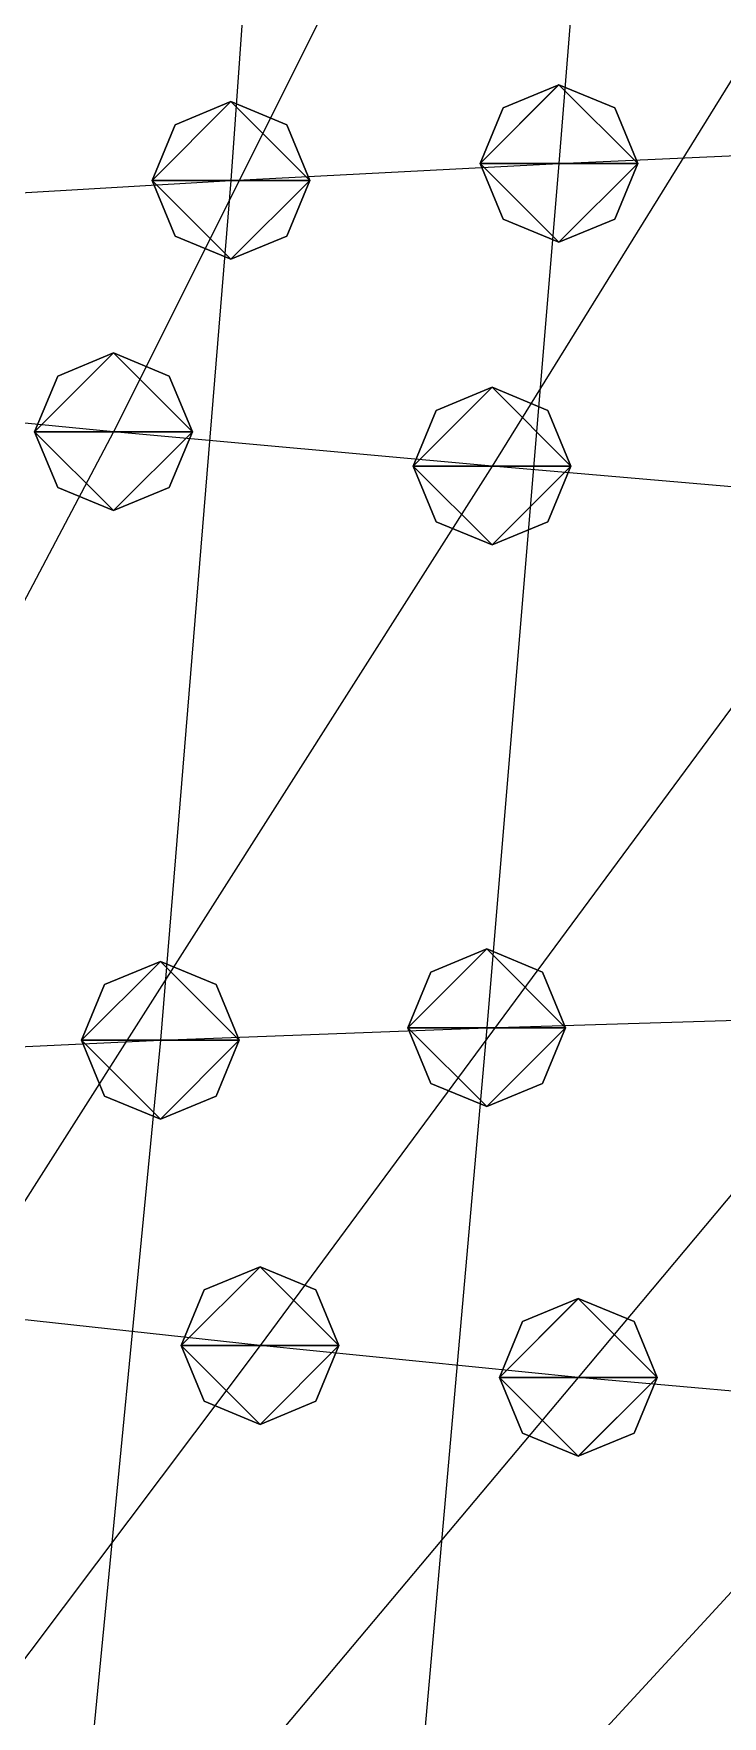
# Model space of a CAD drawing. Header units: metres. Extents: x -59 to 99, y -54 to 55.
# Drawn here: x -2.45 to 6.28, y 10.95 to 32.3 of the extents above; entities that cross this region are included whole.
import ezdxf

# ---------------------------------------------------------------- set-up
doc = ezdxf.new("R2010")
doc.units = ezdxf.units.M

msp = doc.modelspace()

# ---------------------------------------------------------------- linework, layer by layer
for p, q in [((5.0729733, 41.64476, -211.62854), (4.204994, 30.654335, -213.75755)), ((0.8095646, 41.36844, -207.67212), (0.046682358, 30.439392, -210.67804)), ((3.9252472, 37.990883, -159.33188), (-1.4426441, 27.250801, -165.05103)), ((10.000559, 37.54264, -152.92073), (3.3574066, 26.814945, -158.82263)), ((4.204994, 31.654335, -213.75739), (3.4978876, 31.361443, -213.75743)), ((4.204994, 31.654335, -213.75739), (3.4978876, 31.361443, -213.75743)), ((4.204994, 31.654335, -213.75739), (3.4978876, 31.361443, -213.75743)), ((4.204994, 31.654335, -213.75739), (3.4978876, 31.361443, -213.75743)), ((4.912101, 31.361443, -213.75743), (4.204994, 31.654335, -213.75739)), ((4.912101, 31.361443, -213.75743), (4.204994, 31.654335, -213.75739)), ((4.912101, 31.361443, -213.75743), (4.204994, 31.654335, -213.75739)), ((4.912101, 31.361443, -213.75743), (4.204994, 31.654335, -213.75739)), ((0.046682358, 31.439392, -210.67787), (-0.66042435, 31.1465, -210.67792)), ((0.046682358, 31.439392, -210.67787), (-0.66042435, 31.1465, -210.67792)), ((0.046682358, 31.439392, -210.67787), (-0.66042435, 31.1465, -210.67792)), ((0.046682358, 31.439392, -210.67787), (-0.66042435, 31.1465, -210.67792)), ((0.75378907, 31.1465, -210.67792), (0.046682358, 31.439392, -210.67787)), ((0.75378907, 31.1465, -210.67792), (0.046682358, 31.439392, -210.67787)), ((0.75378907, 31.1465, -210.67792), (0.046682358, 31.439392, -210.67787)), ((0.75378907, 31.1465, -210.67792), (0.046682358, 31.439392, -210.67787)), ((3.4978876, 31.361443, -213.75743), (3.2049942, 30.654335, -213.75755)), ((3.4978876, 31.361443, -213.75743), (3.2049942, 30.654335, -213.75755)), ((3.4978876, 31.361443, -213.75743), (3.2049942, 30.654335, -213.75755)), ((3.4978876, 31.361443, -213.75743), (3.2049942, 30.654335, -213.75755)), ((5.204994, 30.654335, -213.75755), (4.912101, 31.361443, -213.75743)), ((5.204994, 30.654335, -213.75755), (4.912101, 31.361443, -213.75743)), ((5.204994, 30.654335, -213.75755), (4.912101, 31.361443, -213.75743)), ((5.204994, 30.654335, -213.75755), (4.912101, 31.361443, -213.75743)), ((-0.66042435, 31.1465, -210.67792), (-0.95331764, 30.439392, -210.67804)), ((-0.66042435, 31.1465, -210.67792), (-0.95331764, 30.439392, -210.67804)), ((-0.66042435, 31.1465, -210.67792), (-0.95331764, 30.439392, -210.67804)), ((-0.66042435, 31.1465, -210.67792), (-0.95331764, 30.439392, -210.67804)), ((1.0466822, 30.439392, -210.67804), (0.75378907, 31.1465, -210.67792)), ((1.0466822, 30.439392, -210.67804), (0.75378907, 31.1465, -210.67792)), ((1.0466822, 30.439392, -210.67804), (0.75378907, 31.1465, -210.67792)), ((1.0466822, 30.439392, -210.67804), (0.75378907, 31.1465, -210.67792)), ((4.204994, 30.654335, -213.75755), (8.410338, 30.844229, -216.47458)), ((0.046682358, 30.439392, -210.67804), (4.204994, 30.654335, -213.75755)), ((3.2049942, 30.654335, -213.75755), (3.4978874, 29.947227, -213.75768)), ((3.2049942, 30.654335, -213.75755), (3.4978874, 29.947227, -213.75768)), ((3.2049942, 30.654335, -213.75755), (3.4978874, 29.947227, -213.75768)), ((3.2049942, 30.654335, -213.75755), (3.4978874, 29.947227, -213.75768)), ((4.204994, 30.654335, -213.75755), (3.2897148, 19.689518, -216.24908)), ((4.912101, 29.947227, -213.75768), (5.204994, 30.654335, -213.75755)), ((4.912101, 29.947227, -213.75768), (5.204994, 30.654335, -213.75755)), ((4.912101, 29.947227, -213.75768), (5.204994, 30.654335, -213.75755)), ((4.912101, 29.947227, -213.75768), (5.204994, 30.654335, -213.75755)), ((-3.979496, 30.20476, -207.3226), (0.046682358, 30.439392, -210.67804)), ((-0.95331764, 30.439392, -210.67804), (-0.6604244, 29.732285, -210.67816)), ((-0.95331764, 30.439392, -210.67804), (-0.6604244, 29.732285, -210.67816)), ((-0.95331764, 30.439392, -210.67804), (-0.6604244, 29.732285, -210.67816)), ((-0.95331764, 30.439392, -210.67804), (-0.6604244, 29.732285, -210.67816)), ((0.046682358, 30.439392, -210.67804), (-0.84846497, 19.529903, -213.96017)), ((0.75378907, 29.732285, -210.67816), (1.0466822, 30.439392, -210.67804)), ((0.75378907, 29.732285, -210.67816), (1.0466822, 30.439392, -210.67804)), ((0.75378907, 29.732285, -210.67816), (1.0466822, 30.439392, -210.67804)), ((0.75378907, 29.732285, -210.67816), (1.0466822, 30.439392, -210.67804)), ((3.4978874, 29.947227, -213.75768), (4.204994, 29.654335, -213.75772)), ((3.4978874, 29.947227, -213.75768), (4.204994, 29.654335, -213.75772)), ((3.4978874, 29.947227, -213.75768), (4.204994, 29.654335, -213.75772)), ((3.4978874, 29.947227, -213.75768), (4.204994, 29.654335, -213.75772)), ((4.204994, 29.654335, -213.75772), (4.912101, 29.947227, -213.75768)), ((4.204994, 29.654335, -213.75772), (4.912101, 29.947227, -213.75768)), ((4.204994, 29.654335, -213.75772), (4.912101, 29.947227, -213.75768)), ((4.204994, 29.654335, -213.75772), (4.912101, 29.947227, -213.75768)), ((-0.6604244, 29.732285, -210.67816), (0.046682358, 29.439392, -210.6782)), ((-0.6604244, 29.732285, -210.67816), (0.046682358, 29.439392, -210.6782)), ((-0.6604244, 29.732285, -210.67816), (0.046682358, 29.439392, -210.6782)), ((-0.6604244, 29.732285, -210.67816), (0.046682358, 29.439392, -210.6782)), ((0.046682358, 29.439392, -210.6782), (0.75378907, 29.732285, -210.67816)), ((0.046682358, 29.439392, -210.6782), (0.75378907, 29.732285, -210.67816)), ((0.046682358, 29.439392, -210.6782), (0.75378907, 29.732285, -210.67816)), ((0.046682358, 29.439392, -210.6782), (0.75378907, 29.732285, -210.67816)), ((-1.4426441, 28.250801, -165.05086), (-2.1497507, 27.957909, -165.0509)), ((-1.4426441, 28.250801, -165.05086), (-2.1497507, 27.957909, -165.0509)), ((-1.4426441, 28.250801, -165.05086), (-2.1497507, 27.957909, -165.0509)), ((-1.4426441, 28.250801, -165.05086), (-2.1497507, 27.957909, -165.0509)), ((-0.7355374, 27.957909, -165.0509), (-1.4426441, 28.250801, -165.05086)), ((-0.7355374, 27.957909, -165.0509), (-1.4426441, 28.250801, -165.05086)), ((-0.7355374, 27.957909, -165.0509), (-1.4426441, 28.250801, -165.05086)), ((-0.7355374, 27.957909, -165.0509), (-1.4426441, 28.250801, -165.05086)), ((-2.1497507, 27.957909, -165.0509), (-2.4426441, 27.250801, -165.05103)), ((-2.1497507, 27.957909, -165.0509), (-2.4426441, 27.250801, -165.05103)), ((-2.1497507, 27.957909, -165.0509), (-2.4426441, 27.250801, -165.05103)), ((-2.1497507, 27.957909, -165.0509), (-2.4426441, 27.250801, -165.05103)), ((-0.44264424, 27.250801, -165.05103), (-0.7355374, 27.957909, -165.0509)), ((-0.44264424, 27.250801, -165.05103), (-0.7355374, 27.957909, -165.0509)), ((-0.44264424, 27.250801, -165.05103), (-0.7355374, 27.957909, -165.0509)), ((-0.44264424, 27.250801, -165.05103), (-0.7355374, 27.957909, -165.0509)), ((3.3574066, 27.814945, -158.82246), (2.6503, 27.522053, -158.82251)), ((3.3574066, 27.814945, -158.82246), (2.6503, 27.522053, -158.82251)), ((3.3574066, 27.814945, -158.82246), (2.6503, 27.522053, -158.82251)), ((3.3574066, 27.814945, -158.82246), (2.6503, 27.522053, -158.82251)), ((4.064513, 27.522053, -158.82251), (3.3574066, 27.814945, -158.82246)), ((4.064513, 27.522053, -158.82251), (3.3574066, 27.814945, -158.82246)), ((4.064513, 27.522053, -158.82251), (3.3574066, 27.814945, -158.82246)), ((4.064513, 27.522053, -158.82251), (3.3574066, 27.814945, -158.82246)), ((-1.4426441, 27.250801, -165.05103), (-5.944851, 27.682869, -171.22601)), ((2.6503, 27.522053, -158.82251), (2.3574066, 26.814945, -158.82263)), ((2.6503, 27.522053, -158.82251), (2.3574066, 26.814945, -158.82263)), ((2.6503, 27.522053, -158.82251), (2.3574066, 26.814945, -158.82263)), ((2.6503, 27.522053, -158.82251), (2.3574066, 26.814945, -158.82263)), ((4.3574066, 26.814945, -158.82263), (4.064513, 27.522053, -158.82251)), ((4.3574066, 26.814945, -158.82263), (4.064513, 27.522053, -158.82251)), ((4.3574066, 26.814945, -158.82263), (4.064513, 27.522053, -158.82251)), ((4.3574066, 26.814945, -158.82263), (4.064513, 27.522053, -158.82251)), ((-1.4426441, 27.250801, -165.05103), (-7.1069126, 16.515179, -170.82545)), ((-2.4426441, 27.250801, -165.05103), (-2.149751, 26.543694, -165.05115)), ((-2.4426441, 27.250801, -165.05103), (-2.149751, 26.543694, -165.05115)), ((-2.4426441, 27.250801, -165.05103), (-2.149751, 26.543694, -165.05115)), ((-2.4426441, 27.250801, -165.05103), (-2.149751, 26.543694, -165.05115)), ((3.3574066, 26.814945, -158.82263), (-1.4426441, 27.250801, -165.05103)), ((-0.7355374, 26.543694, -165.05115), (-0.44264424, 27.250801, -165.05103)), ((-0.7355374, 26.543694, -165.05115), (-0.44264424, 27.250801, -165.05103)), ((-0.7355374, 26.543694, -165.05115), (-0.44264424, 27.250801, -165.05103)), ((-0.7355374, 26.543694, -165.05115), (-0.44264424, 27.250801, -165.05103)), ((3.3574066, 26.814945, -158.82263), (-3.4666595, 16.082058, -164.6391)), ((2.3574066, 26.814945, -158.82263), (2.6502998, 26.107838, -158.82275)), ((2.3574066, 26.814945, -158.82263), (2.6502998, 26.107838, -158.82275)), ((2.3574066, 26.814945, -158.82263), (2.6502998, 26.107838, -158.82275)), ((2.3574066, 26.814945, -158.82263), (2.6502998, 26.107838, -158.82275)), ((8.339678, 26.385918, -152.68207), (3.3574066, 26.814945, -158.82263)), ((4.064513, 26.107838, -158.82275), (4.3574066, 26.814945, -158.82263)), ((4.064513, 26.107838, -158.82275), (4.3574066, 26.814945, -158.82263)), ((4.064513, 26.107838, -158.82275), (4.3574066, 26.814945, -158.82263)), ((4.064513, 26.107838, -158.82275), (4.3574066, 26.814945, -158.82263)), ((-2.149751, 26.543694, -165.05115), (-1.4426441, 26.250801, -165.0512)), ((-2.149751, 26.543694, -165.05115), (-1.4426441, 26.250801, -165.0512)), ((-2.149751, 26.543694, -165.05115), (-1.4426441, 26.250801, -165.0512)), ((-2.149751, 26.543694, -165.05115), (-1.4426441, 26.250801, -165.0512)), ((-1.4426441, 26.250801, -165.0512), (-0.7355374, 26.543694, -165.05115)), ((-1.4426441, 26.250801, -165.0512), (-0.7355374, 26.543694, -165.05115)), ((-1.4426441, 26.250801, -165.0512), (-0.7355374, 26.543694, -165.05115)), ((-1.4426441, 26.250801, -165.0512), (-0.7355374, 26.543694, -165.05115)), ((8.339678, 26.385918, -152.68207), (0.41587257, 15.657135, -158.55826)), ((2.6502998, 26.107838, -158.82275), (3.3574066, 25.814945, -158.8228)), ((2.6502998, 26.107838, -158.82275), (3.3574066, 25.814945, -158.8228)), ((2.6502998, 26.107838, -158.82275), (3.3574066, 25.814945, -158.8228)), ((2.6502998, 26.107838, -158.82275), (3.3574066, 25.814945, -158.8228)), ((3.3574066, 25.814945, -158.8228), (4.064513, 26.107838, -158.82275)), ((3.3574066, 25.814945, -158.8228), (4.064513, 26.107838, -158.82275)), ((3.3574066, 25.814945, -158.8228), (4.064513, 26.107838, -158.82275)), ((3.3574066, 25.814945, -158.8228), (4.064513, 26.107838, -158.82275)), ((13.412155, 25.974676, -146.78996), (4.45088, 15.253368, -152.77411)), ((-0.84846497, 20.529903, -213.96), (-1.5555717, 20.237011, -213.96005)), ((-0.84846497, 20.529903, -213.96), (-1.5555717, 20.237011, -213.96005)), ((-0.84846497, 20.529903, -213.96), (-1.5555717, 20.237011, -213.96005)), ((-0.84846497, 20.529903, -213.96), (-1.5555717, 20.237011, -213.96005)), ((-0.14135826, 20.237011, -213.96005), (-0.84846497, 20.529903, -213.96)), ((-0.14135826, 20.237011, -213.96005), (-0.84846497, 20.529903, -213.96)), ((-0.14135826, 20.237011, -213.96005), (-0.84846497, 20.529903, -213.96)), ((-0.14135826, 20.237011, -213.96005), (-0.84846497, 20.529903, -213.96)), ((3.2897148, 20.689518, -216.24892), (2.5826082, 20.396626, -216.24896)), ((3.2897148, 20.689518, -216.24892), (2.5826082, 20.396626, -216.24896)), ((3.2897148, 20.689518, -216.24892), (2.5826082, 20.396626, -216.24896)), ((3.2897148, 20.689518, -216.24892), (2.5826082, 20.396626, -216.24896)), ((3.9968214, 20.396626, -216.24896), (3.2897148, 20.689518, -216.24892)), ((3.9968214, 20.396626, -216.24896), (3.2897148, 20.689518, -216.24892)), ((3.9968214, 20.396626, -216.24896), (3.2897148, 20.689518, -216.24892)), ((3.9968214, 20.396626, -216.24896), (3.2897148, 20.689518, -216.24892)), ((2.5826082, 20.396626, -216.24896), (2.2897148, 19.689518, -216.24908)), ((2.5826082, 20.396626, -216.24896), (2.2897148, 19.689518, -216.24908)), ((2.5826082, 20.396626, -216.24896), (2.2897148, 19.689518, -216.24908)), ((2.5826082, 20.396626, -216.24896), (2.2897148, 19.689518, -216.24908)), ((4.289715, 19.689518, -216.24908), (3.9968214, 20.396626, -216.24896)), ((4.289715, 19.689518, -216.24908), (3.9968214, 20.396626, -216.24896)), ((4.289715, 19.689518, -216.24908), (3.9968214, 20.396626, -216.24896)), ((4.289715, 19.689518, -216.24908), (3.9968214, 20.396626, -216.24896)), ((-1.5555717, 20.237011, -213.96005), (-1.848465, 19.529903, -213.96017)), ((-1.5555717, 20.237011, -213.96005), (-1.848465, 19.529903, -213.96017)), ((-1.5555717, 20.237011, -213.96005), (-1.848465, 19.529903, -213.96017)), ((-1.5555717, 20.237011, -213.96005), (-1.848465, 19.529903, -213.96017)), ((0.15153491, 19.529903, -213.96017), (-0.14135826, 20.237011, -213.96005)), ((0.15153491, 19.529903, -213.96017), (-0.14135826, 20.237011, -213.96005)), ((0.15153491, 19.529903, -213.96017), (-0.14135826, 20.237011, -213.96005)), ((0.15153491, 19.529903, -213.96017), (-0.14135826, 20.237011, -213.96005)), ((-0.84846497, 19.529903, -213.96017), (3.2897148, 19.689518, -216.24908)), ((2.2897148, 19.689518, -216.24908), (2.582608, 18.98241, -216.2492)), ((2.2897148, 19.689518, -216.24908), (2.582608, 18.98241, -216.2492)), ((2.2897148, 19.689518, -216.24908), (2.582608, 18.98241, -216.2492)), ((2.2897148, 19.689518, -216.24908), (2.582608, 18.98241, -216.2492)), ((3.2897148, 19.689518, -216.24908), (2.3247528, 8.756584, -219.19603)), ((3.2897148, 19.689518, -216.24908), (7.4798813, 19.817684, -218.08217)), ((3.9968214, 18.98241, -216.2492), (4.289715, 19.689518, -216.24908)), ((3.9968214, 18.98241, -216.2492), (4.289715, 19.689518, -216.24908)), ((3.9968214, 18.98241, -216.2492), (4.289715, 19.689518, -216.24908)), ((3.9968214, 18.98241, -216.2492), (4.289715, 19.689518, -216.24908)), ((-4.827965, 19.344177, -211.30435), (-0.84846497, 19.529903, -213.96017)), ((-0.84846497, 19.529903, -213.96017), (-1.9003468, 8.646008, -217.60893)), ((-1.848465, 19.529903, -213.96017), (-1.5555718, 18.822796, -213.9603)), ((-1.848465, 19.529903, -213.96017), (-1.5555718, 18.822796, -213.9603)), ((-1.848465, 19.529903, -213.96017), (-1.5555718, 18.822796, -213.9603)), ((-1.848465, 19.529903, -213.96017), (-1.5555718, 18.822796, -213.9603)), ((-0.14135826, 18.822796, -213.9603), (0.15153491, 19.529903, -213.96017)), ((-0.14135826, 18.822796, -213.9603), (0.15153491, 19.529903, -213.96017)), ((-0.14135826, 18.822796, -213.9603), (0.15153491, 19.529903, -213.96017)), ((-0.14135826, 18.822796, -213.9603), (0.15153491, 19.529903, -213.96017)), ((-1.5555718, 18.822796, -213.9603), (-0.84846497, 18.529903, -213.96034)), ((-1.5555718, 18.822796, -213.9603), (-0.84846497, 18.529903, -213.96034)), ((-1.5555718, 18.822796, -213.9603), (-0.84846497, 18.529903, -213.96034)), ((-1.5555718, 18.822796, -213.9603), (-0.84846497, 18.529903, -213.96034)), ((-0.84846497, 18.529903, -213.96034), (-0.14135826, 18.822796, -213.9603)), ((-0.84846497, 18.529903, -213.96034), (-0.14135826, 18.822796, -213.9603)), ((-0.84846497, 18.529903, -213.96034), (-0.14135826, 18.822796, -213.9603)), ((-0.84846497, 18.529903, -213.96034), (-0.14135826, 18.822796, -213.9603)), ((2.582608, 18.98241, -216.2492), (3.2897148, 18.689518, -216.24925)), ((2.582608, 18.98241, -216.2492), (3.2897148, 18.689518, -216.24925)), ((2.582608, 18.98241, -216.2492), (3.2897148, 18.689518, -216.24925)), ((2.582608, 18.98241, -216.2492), (3.2897148, 18.689518, -216.24925)), ((3.2897148, 18.689518, -216.24925), (3.9968214, 18.98241, -216.2492)), ((3.2897148, 18.689518, -216.24925), (3.9968214, 18.98241, -216.2492)), ((3.2897148, 18.689518, -216.24925), (3.9968214, 18.98241, -216.2492)), ((3.2897148, 18.689518, -216.24925), (3.9968214, 18.98241, -216.2492)), ((0.41587257, 16.657135, -158.55809), (-0.29123414, 16.364243, -158.55814)), ((0.41587257, 16.657135, -158.55809), (-0.29123414, 16.364243, -158.55814)), ((0.41587257, 16.657135, -158.55809), (-0.29123414, 16.364243, -158.55814)), ((0.41587257, 16.657135, -158.55809), (-0.29123414, 16.364243, -158.55814)), ((1.1229793, 16.364243, -158.55814), (0.41587257, 16.657135, -158.55809)), ((1.1229793, 16.364243, -158.55814), (0.41587257, 16.657135, -158.55809)), ((1.1229793, 16.364243, -158.55814), (0.41587257, 16.657135, -158.55809)), ((1.1229793, 16.364243, -158.55814), (0.41587257, 16.657135, -158.55809)), ((-0.29123414, 16.364243, -158.55814), (-0.5841274, 15.657135, -158.55826)), ((-0.29123414, 16.364243, -158.55814), (-0.5841274, 15.657135, -158.55826)), ((-0.29123414, 16.364243, -158.55814), (-0.5841274, 15.657135, -158.55826)), ((-0.29123414, 16.364243, -158.55814), (-0.5841274, 15.657135, -158.55826)), ((1.4158725, 15.657135, -158.55826), (1.1229793, 16.364243, -158.55814)), ((1.4158725, 15.657135, -158.55826), (1.1229793, 16.364243, -158.55814)), ((1.4158725, 15.657135, -158.55826), (1.1229793, 16.364243, -158.55814)), ((1.4158725, 15.657135, -158.55826), (1.1229793, 16.364243, -158.55814)), ((4.45088, 16.253368, -152.77394), (3.7437735, 15.960475, -152.77399)), ((4.45088, 16.253368, -152.77394), (3.7437735, 15.960475, -152.77399)), ((4.45088, 16.253368, -152.77394), (3.7437735, 15.960475, -152.77399)), ((4.45088, 16.253368, -152.77394), (3.7437735, 15.960475, -152.77399)), ((5.1579866, 15.960475, -152.77399), (4.45088, 16.253368, -152.77394)), ((5.1579866, 15.960475, -152.77399), (4.45088, 16.253368, -152.77394)), ((5.1579866, 15.960475, -152.77399), (4.45088, 16.253368, -152.77394)), ((5.1579866, 15.960475, -152.77399), (4.45088, 16.253368, -152.77394)), ((0.41587257, 15.657135, -158.55826), (-3.4666595, 16.082058, -164.6391)), ((3.7437735, 15.960475, -152.77399), (3.45088, 15.253368, -152.77411)), ((3.7437735, 15.960475, -152.77399), (3.45088, 15.253368, -152.77411)), ((3.7437735, 15.960475, -152.77399), (3.45088, 15.253368, -152.77411)), ((3.7437735, 15.960475, -152.77399), (3.45088, 15.253368, -152.77411)), ((5.45088, 15.253368, -152.77411), (5.1579866, 15.960475, -152.77399)), ((5.45088, 15.253368, -152.77411), (5.1579866, 15.960475, -152.77399)), ((5.45088, 15.253368, -152.77411), (5.1579866, 15.960475, -152.77399)), ((5.45088, 15.253368, -152.77411), (5.1579866, 15.960475, -152.77399)), ((0.41587257, 15.657135, -158.55826), (-7.661663, 4.9091797, -164.13815)), ((-0.5841274, 15.657135, -158.55826), (-0.2912342, 14.950028, -158.55838)), ((-0.5841274, 15.657135, -158.55826), (-0.2912342, 14.950028, -158.55838)), ((-0.5841274, 15.657135, -158.55826), (-0.2912342, 14.950028, -158.55838)), ((-0.5841274, 15.657135, -158.55826), (-0.2912342, 14.950028, -158.55838)), ((4.45088, 15.253368, -152.77411), (0.41587257, 15.657135, -158.55826)), ((1.1229793, 14.950028, -158.55838), (1.4158725, 15.657135, -158.55826)), ((1.1229793, 14.950028, -158.55838), (1.4158725, 15.657135, -158.55826)), ((1.1229793, 14.950028, -158.55838), (1.4158725, 15.657135, -158.55826)), ((1.1229793, 14.950028, -158.55838), (1.4158725, 15.657135, -158.55826)), ((4.45088, 15.253368, -152.77411), (-4.583845, 4.4973755, -158.23608)), ((3.45088, 15.253368, -152.77411), (3.7437732, 14.546262, -152.77423)), ((3.45088, 15.253368, -152.77411), (3.7437732, 14.546262, -152.77423)), ((3.45088, 15.253368, -152.77411), (3.7437732, 14.546262, -152.77423)), ((3.45088, 15.253368, -152.77411), (3.7437732, 14.546262, -152.77423)), ((8.557682, 14.8857155, -147.5126), (4.45088, 15.253368, -152.77411)), ((5.1579866, 14.546262, -152.77423), (5.45088, 15.253368, -152.77411)), ((5.1579866, 14.546262, -152.77423), (5.45088, 15.253368, -152.77411)), ((5.1579866, 14.546262, -152.77423), (5.45088, 15.253368, -152.77411)), ((5.1579866, 14.546262, -152.77423), (5.45088, 15.253368, -152.77411)), ((-0.2912342, 14.950028, -158.55838), (0.41587257, 14.657135, -158.55843)), ((-0.2912342, 14.950028, -158.55838), (0.41587257, 14.657135, -158.55843)), ((-0.2912342, 14.950028, -158.55838), (0.41587257, 14.657135, -158.55843)), ((-0.2912342, 14.950028, -158.55838), (0.41587257, 14.657135, -158.55843)), ((0.41587257, 14.657135, -158.55843), (1.1229793, 14.950028, -158.55838)), ((0.41587257, 14.657135, -158.55843), (1.1229793, 14.950028, -158.55838)), ((0.41587257, 14.657135, -158.55843), (1.1229793, 14.950028, -158.55838)), ((0.41587257, 14.657135, -158.55843), (1.1229793, 14.950028, -158.55838)), ((8.557682, 14.8857155, -147.5126), (-1.348486, 4.122452, -152.87021)), ((3.7437732, 14.546262, -152.77423), (4.45088, 14.253368, -152.77428)), ((3.7437732, 14.546262, -152.77423), (4.45088, 14.253368, -152.77428)), ((3.7437732, 14.546262, -152.77423), (4.45088, 14.253368, -152.77428)), ((3.7437732, 14.546262, -152.77423), (4.45088, 14.253368, -152.77428)), ((4.45088, 14.253368, -152.77428), (5.1579866, 14.546262, -152.77423)), ((4.45088, 14.253368, -152.77428), (5.1579866, 14.546262, -152.77423)), ((4.45088, 14.253368, -152.77428), (5.1579866, 14.546262, -152.77423)), ((4.45088, 14.253368, -152.77428), (5.1579866, 14.546262, -152.77423))]:
    msp.add_line(p, q)
for points in [[(3.2049942, 30.654335, -213.75755), (3.4978876, 31.361443, -213.75743), (4.204994, 31.654335, -213.75739), (4.2050943, 31.654434, -213.75728)], [(3.2049942, 30.654335, -213.75755), (3.4978876, 31.361443, -213.75743), (4.204994, 31.654335, -213.75739), (4.2050943, 31.654434, -213.75728)], [(3.2049942, 30.654335, -213.75755), (3.4978876, 31.361443, -213.75743), (4.204994, 31.654335, -213.75739), (4.2050943, 31.654434, -213.75728)], [(3.2049942, 30.654335, -213.75755), (3.4978876, 31.361443, -213.75743), (4.204994, 31.654335, -213.75739), (4.2050943, 31.654434, -213.75728)], [(3.2049942, 30.654335, -213.75755), (4.204994, 31.654335, -213.75739), (5.204994, 30.654335, -213.75755), (5.2050943, 30.654434, -213.75745)], [(3.2049942, 30.654335, -213.75755), (4.204994, 31.654335, -213.75739), (5.204994, 30.654335, -213.75755), (5.2050943, 30.654434, -213.75745)], [(3.2049942, 30.654335, -213.75755), (4.204994, 31.654335, -213.75739), (5.204994, 30.654335, -213.75755), (5.2050943, 30.654434, -213.75745)], [(3.2049942, 30.654335, -213.75755), (4.204994, 31.654335, -213.75739), (5.204994, 30.654335, -213.75755), (5.2050943, 30.654434, -213.75745)], [(4.204994, 31.654335, -213.75739), (4.912101, 31.361443, -213.75743), (5.204994, 30.654335, -213.75755), (5.2050943, 30.654434, -213.75745)], [(4.204994, 31.654335, -213.75739), (4.912101, 31.361443, -213.75743), (5.204994, 30.654335, -213.75755), (5.2050943, 30.654434, -213.75745)], [(4.204994, 31.654335, -213.75739), (4.912101, 31.361443, -213.75743), (5.204994, 30.654335, -213.75755), (5.2050943, 30.654434, -213.75745)], [(4.204994, 31.654335, -213.75739), (4.912101, 31.361443, -213.75743), (5.204994, 30.654335, -213.75755), (5.2050943, 30.654434, -213.75745)], [(-0.95331764, 30.439392, -210.67804), (-0.66042435, 31.1465, -210.67792), (0.046682358, 31.439392, -210.67787), (0.04678236, 31.439491, -210.67776)], [(-0.95331764, 30.439392, -210.67804), (-0.66042435, 31.1465, -210.67792), (0.046682358, 31.439392, -210.67787), (0.04678236, 31.439491, -210.67776)], [(-0.95331764, 30.439392, -210.67804), (-0.66042435, 31.1465, -210.67792), (0.046682358, 31.439392, -210.67787), (0.04678236, 31.439491, -210.67776)], [(-0.95331764, 30.439392, -210.67804), (-0.66042435, 31.1465, -210.67792), (0.046682358, 31.439392, -210.67787), (0.04678236, 31.439491, -210.67776)], [(-0.95331764, 30.439392, -210.67804), (0.046682358, 31.439392, -210.67787), (1.0466822, 30.439392, -210.67804), (1.0467823, 30.439491, -210.67793)], [(-0.95331764, 30.439392, -210.67804), (0.046682358, 31.439392, -210.67787), (1.0466822, 30.439392, -210.67804), (1.0467823, 30.439491, -210.67793)], [(-0.95331764, 30.439392, -210.67804), (0.046682358, 31.439392, -210.67787), (1.0466822, 30.439392, -210.67804), (1.0467823, 30.439491, -210.67793)], [(-0.95331764, 30.439392, -210.67804), (0.046682358, 31.439392, -210.67787), (1.0466822, 30.439392, -210.67804), (1.0467823, 30.439491, -210.67793)], [(0.046682358, 31.439392, -210.67787), (0.75378907, 31.1465, -210.67792), (1.0466822, 30.439392, -210.67804), (1.0467823, 30.439491, -210.67793)], [(0.046682358, 31.439392, -210.67787), (0.75378907, 31.1465, -210.67792), (1.0466822, 30.439392, -210.67804), (1.0467823, 30.439491, -210.67793)], [(0.046682358, 31.439392, -210.67787), (0.75378907, 31.1465, -210.67792), (1.0466822, 30.439392, -210.67804), (1.0467823, 30.439491, -210.67793)], [(0.046682358, 31.439392, -210.67787), (0.75378907, 31.1465, -210.67792), (1.0466822, 30.439392, -210.67804), (1.0467823, 30.439491, -210.67793)], [(4.204994, 29.654335, -213.75772), (3.4978874, 29.947227, -213.75768), (3.2049942, 30.654335, -213.75755), (3.205094, 30.654434, -213.75745)], [(5.204994, 30.654335, -213.75755), (4.204994, 29.654335, -213.75772), (3.2049942, 30.654335, -213.75755), (3.205094, 30.654434, -213.75745)], [(4.204994, 29.654335, -213.75772), (3.4978874, 29.947227, -213.75768), (3.2049942, 30.654335, -213.75755), (3.205094, 30.654434, -213.75745)], [(5.204994, 30.654335, -213.75755), (4.204994, 29.654335, -213.75772), (3.2049942, 30.654335, -213.75755), (3.205094, 30.654434, -213.75745)], [(4.204994, 29.654335, -213.75772), (3.4978874, 29.947227, -213.75768), (3.2049942, 30.654335, -213.75755), (3.205094, 30.654434, -213.75745)], [(5.204994, 30.654335, -213.75755), (4.204994, 29.654335, -213.75772), (3.2049942, 30.654335, -213.75755), (3.205094, 30.654434, -213.75745)], [(4.204994, 29.654335, -213.75772), (3.4978874, 29.947227, -213.75768), (3.2049942, 30.654335, -213.75755), (3.205094, 30.654434, -213.75745)], [(5.204994, 30.654335, -213.75755), (4.204994, 29.654335, -213.75772), (3.2049942, 30.654335, -213.75755), (3.205094, 30.654434, -213.75745)], [(5.204994, 30.654335, -213.75755), (4.912101, 29.947227, -213.75768), (4.204994, 29.654335, -213.75772), (4.2050943, 29.654434, -213.75761)], [(5.204994, 30.654335, -213.75755), (4.912101, 29.947227, -213.75768), (4.204994, 29.654335, -213.75772), (4.2050943, 29.654434, -213.75761)], [(5.204994, 30.654335, -213.75755), (4.912101, 29.947227, -213.75768), (4.204994, 29.654335, -213.75772), (4.2050943, 29.654434, -213.75761)], [(5.204994, 30.654335, -213.75755), (4.912101, 29.947227, -213.75768), (4.204994, 29.654335, -213.75772), (4.2050943, 29.654434, -213.75761)], [(0.046682358, 29.439392, -210.6782), (-0.6604244, 29.732285, -210.67816), (-0.95331764, 30.439392, -210.67804), (-0.9532176, 30.439491, -210.67793)], [(1.0466822, 30.439392, -210.67804), (0.046682358, 29.439392, -210.6782), (-0.95331764, 30.439392, -210.67804), (-0.9532176, 30.439491, -210.67793)], [(0.046682358, 29.439392, -210.6782), (-0.6604244, 29.732285, -210.67816), (-0.95331764, 30.439392, -210.67804), (-0.9532176, 30.439491, -210.67793)], [(1.0466822, 30.439392, -210.67804), (0.046682358, 29.439392, -210.6782), (-0.95331764, 30.439392, -210.67804), (-0.9532176, 30.439491, -210.67793)], [(0.046682358, 29.439392, -210.6782), (-0.6604244, 29.732285, -210.67816), (-0.95331764, 30.439392, -210.67804), (-0.9532176, 30.439491, -210.67793)], [(1.0466822, 30.439392, -210.67804), (0.046682358, 29.439392, -210.6782), (-0.95331764, 30.439392, -210.67804), (-0.9532176, 30.439491, -210.67793)], [(0.046682358, 29.439392, -210.6782), (-0.6604244, 29.732285, -210.67816), (-0.95331764, 30.439392, -210.67804), (-0.9532176, 30.439491, -210.67793)], [(1.0466822, 30.439392, -210.67804), (0.046682358, 29.439392, -210.6782), (-0.95331764, 30.439392, -210.67804), (-0.9532176, 30.439491, -210.67793)], [(1.0466822, 30.439392, -210.67804), (0.75378907, 29.732285, -210.67816), (0.046682358, 29.439392, -210.6782), (0.04678236, 29.439491, -210.6781)], [(1.0466822, 30.439392, -210.67804), (0.75378907, 29.732285, -210.67816), (0.046682358, 29.439392, -210.6782), (0.04678236, 29.439491, -210.6781)], [(1.0466822, 30.439392, -210.67804), (0.75378907, 29.732285, -210.67816), (0.046682358, 29.439392, -210.6782), (0.04678236, 29.439491, -210.6781)], [(1.0466822, 30.439392, -210.67804), (0.75378907, 29.732285, -210.67816), (0.046682358, 29.439392, -210.6782), (0.04678236, 29.439491, -210.6781)], [(-2.4426441, 27.250801, -165.05103), (-2.1497507, 27.957909, -165.0509), (-1.4426441, 28.250801, -165.05086), (-1.4425441, 28.2509, -165.05075)], [(-2.4426441, 27.250801, -165.05103), (-2.1497507, 27.957909, -165.0509), (-1.4426441, 28.250801, -165.05086), (-1.4425441, 28.2509, -165.05075)], [(-2.4426441, 27.250801, -165.05103), (-2.1497507, 27.957909, -165.0509), (-1.4426441, 28.250801, -165.05086), (-1.4425441, 28.2509, -165.05075)], [(-2.4426441, 27.250801, -165.05103), (-2.1497507, 27.957909, -165.0509), (-1.4426441, 28.250801, -165.05086), (-1.4425441, 28.2509, -165.05075)], [(-2.4426441, 27.250801, -165.05103), (-1.4426441, 28.250801, -165.05086), (-0.44264424, 27.250801, -165.05103), (-0.44254425, 27.2509, -165.05092)], [(-2.4426441, 27.250801, -165.05103), (-1.4426441, 28.250801, -165.05086), (-0.44264424, 27.250801, -165.05103), (-0.44254425, 27.2509, -165.05092)], [(-2.4426441, 27.250801, -165.05103), (-1.4426441, 28.250801, -165.05086), (-0.44264424, 27.250801, -165.05103), (-0.44254425, 27.2509, -165.05092)], [(-2.4426441, 27.250801, -165.05103), (-1.4426441, 28.250801, -165.05086), (-0.44264424, 27.250801, -165.05103), (-0.44254425, 27.2509, -165.05092)], [(-1.4426441, 28.250801, -165.05086), (-0.7355374, 27.957909, -165.0509), (-0.44264424, 27.250801, -165.05103), (-0.44254425, 27.2509, -165.05092)], [(-1.4426441, 28.250801, -165.05086), (-0.7355374, 27.957909, -165.0509), (-0.44264424, 27.250801, -165.05103), (-0.44254425, 27.2509, -165.05092)], [(-1.4426441, 28.250801, -165.05086), (-0.7355374, 27.957909, -165.0509), (-0.44264424, 27.250801, -165.05103), (-0.44254425, 27.2509, -165.05092)], [(-1.4426441, 28.250801, -165.05086), (-0.7355374, 27.957909, -165.0509), (-0.44264424, 27.250801, -165.05103), (-0.44254425, 27.2509, -165.05092)], [(2.3574066, 26.814945, -158.82263), (2.6503, 27.522053, -158.82251), (3.3574066, 27.814945, -158.82246), (3.3575065, 27.815044, -158.82236)], [(2.3574066, 26.814945, -158.82263), (2.6503, 27.522053, -158.82251), (3.3574066, 27.814945, -158.82246), (3.3575065, 27.815044, -158.82236)], [(2.3574066, 26.814945, -158.82263), (2.6503, 27.522053, -158.82251), (3.3574066, 27.814945, -158.82246), (3.3575065, 27.815044, -158.82236)], [(2.3574066, 26.814945, -158.82263), (2.6503, 27.522053, -158.82251), (3.3574066, 27.814945, -158.82246), (3.3575065, 27.815044, -158.82236)], [(2.3574066, 26.814945, -158.82263), (3.3574066, 27.814945, -158.82246), (4.3574066, 26.814945, -158.82263), (4.3575068, 26.815044, -158.82253)], [(2.3574066, 26.814945, -158.82263), (3.3574066, 27.814945, -158.82246), (4.3574066, 26.814945, -158.82263), (4.3575068, 26.815044, -158.82253)], [(2.3574066, 26.814945, -158.82263), (3.3574066, 27.814945, -158.82246), (4.3574066, 26.814945, -158.82263), (4.3575068, 26.815044, -158.82253)], [(2.3574066, 26.814945, -158.82263), (3.3574066, 27.814945, -158.82246), (4.3574066, 26.814945, -158.82263), (4.3575068, 26.815044, -158.82253)], [(3.3574066, 27.814945, -158.82246), (4.064513, 27.522053, -158.82251), (4.3574066, 26.814945, -158.82263), (4.3575068, 26.815044, -158.82253)], [(3.3574066, 27.814945, -158.82246), (4.064513, 27.522053, -158.82251), (4.3574066, 26.814945, -158.82263), (4.3575068, 26.815044, -158.82253)], [(3.3574066, 27.814945, -158.82246), (4.064513, 27.522053, -158.82251), (4.3574066, 26.814945, -158.82263), (4.3575068, 26.815044, -158.82253)], [(3.3574066, 27.814945, -158.82246), (4.064513, 27.522053, -158.82251), (4.3574066, 26.814945, -158.82263), (4.3575068, 26.815044, -158.82253)], [(-1.4426441, 26.250801, -165.0512), (-2.149751, 26.543694, -165.05115), (-2.4426441, 27.250801, -165.05103), (-2.4425442, 27.2509, -165.05092)], [(-0.44264424, 27.250801, -165.05103), (-1.4426441, 26.250801, -165.0512), (-2.4426441, 27.250801, -165.05103), (-2.4425442, 27.2509, -165.05092)], [(-1.4426441, 26.250801, -165.0512), (-2.149751, 26.543694, -165.05115), (-2.4426441, 27.250801, -165.05103), (-2.4425442, 27.2509, -165.05092)], [(-0.44264424, 27.250801, -165.05103), (-1.4426441, 26.250801, -165.0512), (-2.4426441, 27.250801, -165.05103), (-2.4425442, 27.2509, -165.05092)], [(-1.4426441, 26.250801, -165.0512), (-2.149751, 26.543694, -165.05115), (-2.4426441, 27.250801, -165.05103), (-2.4425442, 27.2509, -165.05092)], [(-0.44264424, 27.250801, -165.05103), (-1.4426441, 26.250801, -165.0512), (-2.4426441, 27.250801, -165.05103), (-2.4425442, 27.2509, -165.05092)], [(-1.4426441, 26.250801, -165.0512), (-2.149751, 26.543694, -165.05115), (-2.4426441, 27.250801, -165.05103), (-2.4425442, 27.2509, -165.05092)], [(-0.44264424, 27.250801, -165.05103), (-1.4426441, 26.250801, -165.0512), (-2.4426441, 27.250801, -165.05103), (-2.4425442, 27.2509, -165.05092)], [(-0.44264424, 27.250801, -165.05103), (-0.7355374, 26.543694, -165.05115), (-1.4426441, 26.250801, -165.0512), (-1.4425441, 26.2509, -165.05109)], [(-0.44264424, 27.250801, -165.05103), (-0.7355374, 26.543694, -165.05115), (-1.4426441, 26.250801, -165.0512), (-1.4425441, 26.2509, -165.05109)], [(-0.44264424, 27.250801, -165.05103), (-0.7355374, 26.543694, -165.05115), (-1.4426441, 26.250801, -165.0512), (-1.4425441, 26.2509, -165.05109)], [(-0.44264424, 27.250801, -165.05103), (-0.7355374, 26.543694, -165.05115), (-1.4426441, 26.250801, -165.0512), (-1.4425441, 26.2509, -165.05109)], [(3.3574066, 25.814945, -158.8228), (2.6502998, 26.107838, -158.82275), (2.3574066, 26.814945, -158.82263), (2.3575065, 26.815044, -158.82253)], [(4.3574066, 26.814945, -158.82263), (3.3574066, 25.814945, -158.8228), (2.3574066, 26.814945, -158.82263), (2.3575065, 26.815044, -158.82253)], [(3.3574066, 25.814945, -158.8228), (2.6502998, 26.107838, -158.82275), (2.3574066, 26.814945, -158.82263), (2.3575065, 26.815044, -158.82253)], [(4.3574066, 26.814945, -158.82263), (3.3574066, 25.814945, -158.8228), (2.3574066, 26.814945, -158.82263), (2.3575065, 26.815044, -158.82253)], [(3.3574066, 25.814945, -158.8228), (2.6502998, 26.107838, -158.82275), (2.3574066, 26.814945, -158.82263), (2.3575065, 26.815044, -158.82253)], [(4.3574066, 26.814945, -158.82263), (3.3574066, 25.814945, -158.8228), (2.3574066, 26.814945, -158.82263), (2.3575065, 26.815044, -158.82253)], [(3.3574066, 25.814945, -158.8228), (2.6502998, 26.107838, -158.82275), (2.3574066, 26.814945, -158.82263), (2.3575065, 26.815044, -158.82253)], [(4.3574066, 26.814945, -158.82263), (3.3574066, 25.814945, -158.8228), (2.3574066, 26.814945, -158.82263), (2.3575065, 26.815044, -158.82253)], [(4.3574066, 26.814945, -158.82263), (4.064513, 26.107838, -158.82275), (3.3574066, 25.814945, -158.8228), (3.3575065, 25.815044, -158.8227)], [(4.3574066, 26.814945, -158.82263), (4.064513, 26.107838, -158.82275), (3.3574066, 25.814945, -158.8228), (3.3575065, 25.815044, -158.8227)], [(4.3574066, 26.814945, -158.82263), (4.064513, 26.107838, -158.82275), (3.3574066, 25.814945, -158.8228), (3.3575065, 25.815044, -158.8227)], [(4.3574066, 26.814945, -158.82263), (4.064513, 26.107838, -158.82275), (3.3574066, 25.814945, -158.8228), (3.3575065, 25.815044, -158.8227)], [(-1.848465, 19.529903, -213.96017), (-1.5555717, 20.237011, -213.96005), (-0.84846497, 20.529903, -213.96), (-0.84836495, 20.530003, -213.9599)], [(-1.848465, 19.529903, -213.96017), (-1.5555717, 20.237011, -213.96005), (-0.84846497, 20.529903, -213.96), (-0.84836495, 20.530003, -213.9599)], [(-1.848465, 19.529903, -213.96017), (-1.5555717, 20.237011, -213.96005), (-0.84846497, 20.529903, -213.96), (-0.84836495, 20.530003, -213.9599)], [(-1.848465, 19.529903, -213.96017), (-1.5555717, 20.237011, -213.96005), (-0.84846497, 20.529903, -213.96), (-0.84836495, 20.530003, -213.9599)], [(-1.848465, 19.529903, -213.96017), (-0.84846497, 20.529903, -213.96), (0.15153491, 19.529903, -213.96017), (0.15163492, 19.530003, -213.96007)], [(-1.848465, 19.529903, -213.96017), (-0.84846497, 20.529903, -213.96), (0.15153491, 19.529903, -213.96017), (0.15163492, 19.530003, -213.96007)], [(-1.848465, 19.529903, -213.96017), (-0.84846497, 20.529903, -213.96), (0.15153491, 19.529903, -213.96017), (0.15163492, 19.530003, -213.96007)], [(-1.848465, 19.529903, -213.96017), (-0.84846497, 20.529903, -213.96), (0.15153491, 19.529903, -213.96017), (0.15163492, 19.530003, -213.96007)], [(-0.84846497, 20.529903, -213.96), (-0.14135826, 20.237011, -213.96005), (0.15153491, 19.529903, -213.96017), (0.15163492, 19.530003, -213.96007)], [(-0.84846497, 20.529903, -213.96), (-0.14135826, 20.237011, -213.96005), (0.15153491, 19.529903, -213.96017), (0.15163492, 19.530003, -213.96007)], [(-0.84846497, 20.529903, -213.96), (-0.14135826, 20.237011, -213.96005), (0.15153491, 19.529903, -213.96017), (0.15163492, 19.530003, -213.96007)], [(-0.84846497, 20.529903, -213.96), (-0.14135826, 20.237011, -213.96005), (0.15153491, 19.529903, -213.96017), (0.15163492, 19.530003, -213.96007)], [(2.2897148, 19.689518, -216.24908), (2.5826082, 20.396626, -216.24896), (3.2897148, 20.689518, -216.24892), (3.2898147, 20.689617, -216.24881)], [(2.2897148, 19.689518, -216.24908), (2.5826082, 20.396626, -216.24896), (3.2897148, 20.689518, -216.24892), (3.2898147, 20.689617, -216.24881)], [(2.2897148, 19.689518, -216.24908), (2.5826082, 20.396626, -216.24896), (3.2897148, 20.689518, -216.24892), (3.2898147, 20.689617, -216.24881)], [(2.2897148, 19.689518, -216.24908), (2.5826082, 20.396626, -216.24896), (3.2897148, 20.689518, -216.24892), (3.2898147, 20.689617, -216.24881)], [(2.2897148, 19.689518, -216.24908), (3.2897148, 20.689518, -216.24892), (4.289715, 19.689518, -216.24908), (4.289815, 19.689617, -216.24898)], [(2.2897148, 19.689518, -216.24908), (3.2897148, 20.689518, -216.24892), (4.289715, 19.689518, -216.24908), (4.289815, 19.689617, -216.24898)], [(2.2897148, 19.689518, -216.24908), (3.2897148, 20.689518, -216.24892), (4.289715, 19.689518, -216.24908), (4.289815, 19.689617, -216.24898)], [(2.2897148, 19.689518, -216.24908), (3.2897148, 20.689518, -216.24892), (4.289715, 19.689518, -216.24908), (4.289815, 19.689617, -216.24898)], [(3.2897148, 20.689518, -216.24892), (3.9968214, 20.396626, -216.24896), (4.289715, 19.689518, -216.24908), (4.289815, 19.689617, -216.24898)], [(3.2897148, 20.689518, -216.24892), (3.9968214, 20.396626, -216.24896), (4.289715, 19.689518, -216.24908), (4.289815, 19.689617, -216.24898)], [(3.2897148, 20.689518, -216.24892), (3.9968214, 20.396626, -216.24896), (4.289715, 19.689518, -216.24908), (4.289815, 19.689617, -216.24898)], [(3.2897148, 20.689518, -216.24892), (3.9968214, 20.396626, -216.24896), (4.289715, 19.689518, -216.24908), (4.289815, 19.689617, -216.24898)], [(3.2897148, 18.689518, -216.24925), (2.582608, 18.98241, -216.2492), (2.2897148, 19.689518, -216.24908), (2.2898147, 19.689617, -216.24898)], [(4.289715, 19.689518, -216.24908), (3.2897148, 18.689518, -216.24925), (2.2897148, 19.689518, -216.24908), (2.2898147, 19.689617, -216.24898)], [(3.2897148, 18.689518, -216.24925), (2.582608, 18.98241, -216.2492), (2.2897148, 19.689518, -216.24908), (2.2898147, 19.689617, -216.24898)], [(4.289715, 19.689518, -216.24908), (3.2897148, 18.689518, -216.24925), (2.2897148, 19.689518, -216.24908), (2.2898147, 19.689617, -216.24898)], [(3.2897148, 18.689518, -216.24925), (2.582608, 18.98241, -216.2492), (2.2897148, 19.689518, -216.24908), (2.2898147, 19.689617, -216.24898)], [(4.289715, 19.689518, -216.24908), (3.2897148, 18.689518, -216.24925), (2.2897148, 19.689518, -216.24908), (2.2898147, 19.689617, -216.24898)], [(3.2897148, 18.689518, -216.24925), (2.582608, 18.98241, -216.2492), (2.2897148, 19.689518, -216.24908), (2.2898147, 19.689617, -216.24898)], [(4.289715, 19.689518, -216.24908), (3.2897148, 18.689518, -216.24925), (2.2897148, 19.689518, -216.24908), (2.2898147, 19.689617, -216.24898)], [(4.289715, 19.689518, -216.24908), (3.9968214, 18.98241, -216.2492), (3.2897148, 18.689518, -216.24925), (3.2898147, 18.689617, -216.24915)], [(4.289715, 19.689518, -216.24908), (3.9968214, 18.98241, -216.2492), (3.2897148, 18.689518, -216.24925), (3.2898147, 18.689617, -216.24915)], [(4.289715, 19.689518, -216.24908), (3.9968214, 18.98241, -216.2492), (3.2897148, 18.689518, -216.24925), (3.2898147, 18.689617, -216.24915)], [(4.289715, 19.689518, -216.24908), (3.9968214, 18.98241, -216.2492), (3.2897148, 18.689518, -216.24925), (3.2898147, 18.689617, -216.24915)], [(-0.84846497, 18.529903, -213.96034), (-1.5555718, 18.822796, -213.9603), (-1.848465, 19.529903, -213.96017), (-1.848365, 19.530003, -213.96007)], [(0.15153491, 19.529903, -213.96017), (-0.84846497, 18.529903, -213.96034), (-1.848465, 19.529903, -213.96017), (-1.848365, 19.530003, -213.96007)], [(-0.84846497, 18.529903, -213.96034), (-1.5555718, 18.822796, -213.9603), (-1.848465, 19.529903, -213.96017), (-1.848365, 19.530003, -213.96007)], [(0.15153491, 19.529903, -213.96017), (-0.84846497, 18.529903, -213.96034), (-1.848465, 19.529903, -213.96017), (-1.848365, 19.530003, -213.96007)], [(-0.84846497, 18.529903, -213.96034), (-1.5555718, 18.822796, -213.9603), (-1.848465, 19.529903, -213.96017), (-1.848365, 19.530003, -213.96007)], [(0.15153491, 19.529903, -213.96017), (-0.84846497, 18.529903, -213.96034), (-1.848465, 19.529903, -213.96017), (-1.848365, 19.530003, -213.96007)], [(-0.84846497, 18.529903, -213.96034), (-1.5555718, 18.822796, -213.9603), (-1.848465, 19.529903, -213.96017), (-1.848365, 19.530003, -213.96007)], [(0.15153491, 19.529903, -213.96017), (-0.84846497, 18.529903, -213.96034), (-1.848465, 19.529903, -213.96017), (-1.848365, 19.530003, -213.96007)], [(0.15153491, 19.529903, -213.96017), (-0.14135826, 18.822796, -213.9603), (-0.84846497, 18.529903, -213.96034), (-0.84836495, 18.530003, -213.96024)], [(0.15153491, 19.529903, -213.96017), (-0.14135826, 18.822796, -213.9603), (-0.84846497, 18.529903, -213.96034), (-0.84836495, 18.530003, -213.96024)], [(0.15153491, 19.529903, -213.96017), (-0.14135826, 18.822796, -213.9603), (-0.84846497, 18.529903, -213.96034), (-0.84836495, 18.530003, -213.96024)], [(0.15153491, 19.529903, -213.96017), (-0.14135826, 18.822796, -213.9603), (-0.84846497, 18.529903, -213.96034), (-0.84836495, 18.530003, -213.96024)], [(-0.5841274, 15.657135, -158.55826), (-0.29123414, 16.364243, -158.55814), (0.41587257, 16.657135, -158.55809), (0.41597256, 16.657234, -158.55798)], [(-0.5841274, 15.657135, -158.55826), (-0.29123414, 16.364243, -158.55814), (0.41587257, 16.657135, -158.55809), (0.41597256, 16.657234, -158.55798)], [(-0.5841274, 15.657135, -158.55826), (-0.29123414, 16.364243, -158.55814), (0.41587257, 16.657135, -158.55809), (0.41597256, 16.657234, -158.55798)], [(-0.5841274, 15.657135, -158.55826), (-0.29123414, 16.364243, -158.55814), (0.41587257, 16.657135, -158.55809), (0.41597256, 16.657234, -158.55798)], [(-0.5841274, 15.657135, -158.55826), (0.41587257, 16.657135, -158.55809), (1.4158725, 15.657135, -158.55826), (1.4159725, 15.657235, -158.55815)], [(-0.5841274, 15.657135, -158.55826), (0.41587257, 16.657135, -158.55809), (1.4158725, 15.657135, -158.55826), (1.4159725, 15.657235, -158.55815)], [(-0.5841274, 15.657135, -158.55826), (0.41587257, 16.657135, -158.55809), (1.4158725, 15.657135, -158.55826), (1.4159725, 15.657235, -158.55815)], [(-0.5841274, 15.657135, -158.55826), (0.41587257, 16.657135, -158.55809), (1.4158725, 15.657135, -158.55826), (1.4159725, 15.657235, -158.55815)], [(0.41587257, 16.657135, -158.55809), (1.1229793, 16.364243, -158.55814), (1.4158725, 15.657135, -158.55826), (1.4159725, 15.657235, -158.55815)], [(0.41587257, 16.657135, -158.55809), (1.1229793, 16.364243, -158.55814), (1.4158725, 15.657135, -158.55826), (1.4159725, 15.657235, -158.55815)], [(0.41587257, 16.657135, -158.55809), (1.1229793, 16.364243, -158.55814), (1.4158725, 15.657135, -158.55826), (1.4159725, 15.657235, -158.55815)], [(0.41587257, 16.657135, -158.55809), (1.1229793, 16.364243, -158.55814), (1.4158725, 15.657135, -158.55826), (1.4159725, 15.657235, -158.55815)], [(3.45088, 15.253368, -152.77411), (3.7437735, 15.960475, -152.77399), (4.45088, 16.253368, -152.77394), (4.45098, 16.253468, -152.77383)], [(3.45088, 15.253368, -152.77411), (3.7437735, 15.960475, -152.77399), (4.45088, 16.253368, -152.77394), (4.45098, 16.253468, -152.77383)], [(3.45088, 15.253368, -152.77411), (3.7437735, 15.960475, -152.77399), (4.45088, 16.253368, -152.77394), (4.45098, 16.253468, -152.77383)], [(3.45088, 15.253368, -152.77411), (3.7437735, 15.960475, -152.77399), (4.45088, 16.253368, -152.77394), (4.45098, 16.253468, -152.77383)], [(3.45088, 15.253368, -152.77411), (4.45088, 16.253368, -152.77394), (5.45088, 15.253368, -152.77411), (5.45098, 15.2534685, -152.774)], [(3.45088, 15.253368, -152.77411), (4.45088, 16.253368, -152.77394), (5.45088, 15.253368, -152.77411), (5.45098, 15.2534685, -152.774)], [(3.45088, 15.253368, -152.77411), (4.45088, 16.253368, -152.77394), (5.45088, 15.253368, -152.77411), (5.45098, 15.2534685, -152.774)], [(3.45088, 15.253368, -152.77411), (4.45088, 16.253368, -152.77394), (5.45088, 15.253368, -152.77411), (5.45098, 15.2534685, -152.774)], [(4.45088, 16.253368, -152.77394), (5.1579866, 15.960475, -152.77399), (5.45088, 15.253368, -152.77411), (5.45098, 15.2534685, -152.774)], [(4.45088, 16.253368, -152.77394), (5.1579866, 15.960475, -152.77399), (5.45088, 15.253368, -152.77411), (5.45098, 15.2534685, -152.774)], [(4.45088, 16.253368, -152.77394), (5.1579866, 15.960475, -152.77399), (5.45088, 15.253368, -152.77411), (5.45098, 15.2534685, -152.774)], [(4.45088, 16.253368, -152.77394), (5.1579866, 15.960475, -152.77399), (5.45088, 15.253368, -152.77411), (5.45098, 15.2534685, -152.774)], [(0.41587257, 14.657135, -158.55843), (-0.2912342, 14.950028, -158.55838), (-0.5841274, 15.657135, -158.55826), (-0.5840274, 15.657235, -158.55815)], [(1.4158725, 15.657135, -158.55826), (0.41587257, 14.657135, -158.55843), (-0.5841274, 15.657135, -158.55826), (-0.5840274, 15.657235, -158.55815)], [(0.41587257, 14.657135, -158.55843), (-0.2912342, 14.950028, -158.55838), (-0.5841274, 15.657135, -158.55826), (-0.5840274, 15.657235, -158.55815)], [(1.4158725, 15.657135, -158.55826), (0.41587257, 14.657135, -158.55843), (-0.5841274, 15.657135, -158.55826), (-0.5840274, 15.657235, -158.55815)], [(0.41587257, 14.657135, -158.55843), (-0.2912342, 14.950028, -158.55838), (-0.5841274, 15.657135, -158.55826), (-0.5840274, 15.657235, -158.55815)], [(1.4158725, 15.657135, -158.55826), (0.41587257, 14.657135, -158.55843), (-0.5841274, 15.657135, -158.55826), (-0.5840274, 15.657235, -158.55815)], [(0.41587257, 14.657135, -158.55843), (-0.2912342, 14.950028, -158.55838), (-0.5841274, 15.657135, -158.55826), (-0.5840274, 15.657235, -158.55815)], [(1.4158725, 15.657135, -158.55826), (0.41587257, 14.657135, -158.55843), (-0.5841274, 15.657135, -158.55826), (-0.5840274, 15.657235, -158.55815)], [(1.4158725, 15.657135, -158.55826), (1.1229793, 14.950028, -158.55838), (0.41587257, 14.657135, -158.55843), (0.41597256, 14.657235, -158.55832)], [(1.4158725, 15.657135, -158.55826), (1.1229793, 14.950028, -158.55838), (0.41587257, 14.657135, -158.55843), (0.41597256, 14.657235, -158.55832)], [(1.4158725, 15.657135, -158.55826), (1.1229793, 14.950028, -158.55838), (0.41587257, 14.657135, -158.55843), (0.41597256, 14.657235, -158.55832)], [(1.4158725, 15.657135, -158.55826), (1.1229793, 14.950028, -158.55838), (0.41587257, 14.657135, -158.55843), (0.41597256, 14.657235, -158.55832)], [(4.45088, 14.253368, -152.77428), (3.7437732, 14.546262, -152.77423), (3.45088, 15.253368, -152.77411), (3.45098, 15.2534685, -152.774)], [(5.45088, 15.253368, -152.77411), (4.45088, 14.253368, -152.77428), (3.45088, 15.253368, -152.77411), (3.45098, 15.2534685, -152.774)], [(4.45088, 14.253368, -152.77428), (3.7437732, 14.546262, -152.77423), (3.45088, 15.253368, -152.77411), (3.45098, 15.2534685, -152.774)], [(5.45088, 15.253368, -152.77411), (4.45088, 14.253368, -152.77428), (3.45088, 15.253368, -152.77411), (3.45098, 15.2534685, -152.774)], [(4.45088, 14.253368, -152.77428), (3.7437732, 14.546262, -152.77423), (3.45088, 15.253368, -152.77411), (3.45098, 15.2534685, -152.774)], [(5.45088, 15.253368, -152.77411), (4.45088, 14.253368, -152.77428), (3.45088, 15.253368, -152.77411), (3.45098, 15.2534685, -152.774)], [(4.45088, 14.253368, -152.77428), (3.7437732, 14.546262, -152.77423), (3.45088, 15.253368, -152.77411), (3.45098, 15.2534685, -152.774)], [(5.45088, 15.253368, -152.77411), (4.45088, 14.253368, -152.77428), (3.45088, 15.253368, -152.77411), (3.45098, 15.2534685, -152.774)], [(5.45088, 15.253368, -152.77411), (5.1579866, 14.546262, -152.77423), (4.45088, 14.253368, -152.77428), (4.45098, 14.2534685, -152.77417)], [(5.45088, 15.253368, -152.77411), (5.1579866, 14.546262, -152.77423), (4.45088, 14.253368, -152.77428), (4.45098, 14.2534685, -152.77417)], [(5.45088, 15.253368, -152.77411), (5.1579866, 14.546262, -152.77423), (4.45088, 14.253368, -152.77428), (4.45098, 14.2534685, -152.77417)], [(5.45088, 15.253368, -152.77411), (5.1579866, 14.546262, -152.77423), (4.45088, 14.253368, -152.77428), (4.45098, 14.2534685, -152.77417)]]:
    msp.add_3dface(points)

doc.saveas('drawing.dxf')
